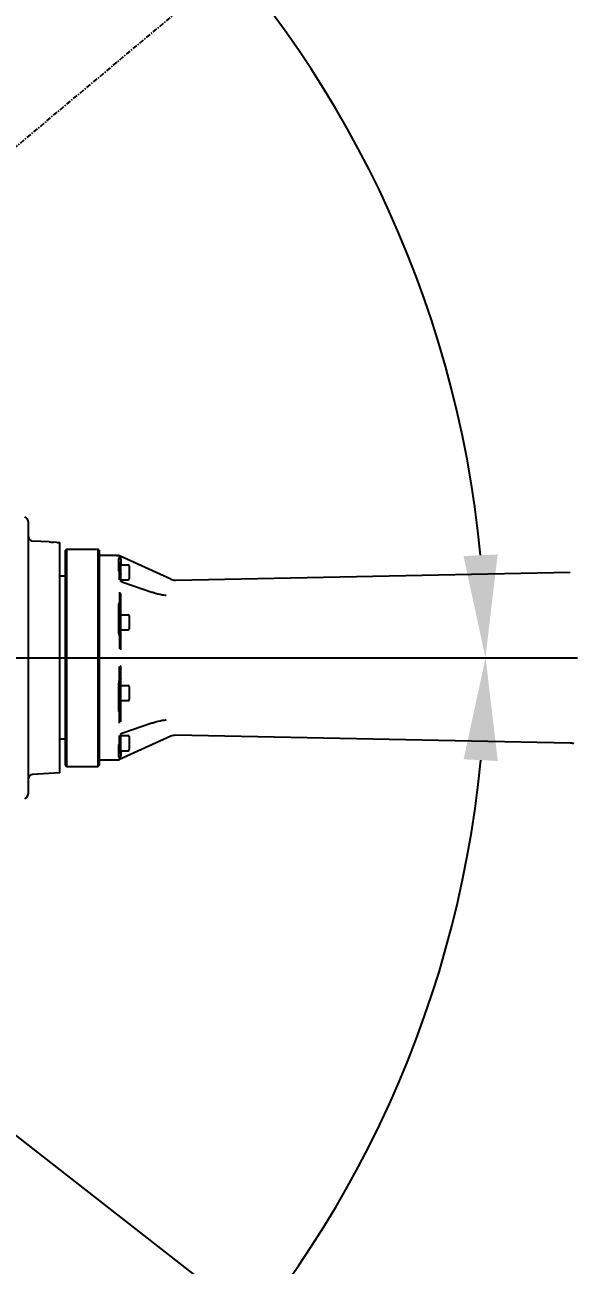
# Model space of a CAD drawing. Header units: millimetres. Extents: x 4086 to 10416, y 123 to 1549.
# Drawn here: x 9439.6 to 9482.1, y 545.8 to 642.6 of the extents above; entities that cross this region are included whole.
import ezdxf

# ---------------------------------------------------------------- set-up
doc = ezdxf.new("R2010")
doc.units = ezdxf.units.MM
doc.linetypes.add('CENTER', pattern=[0.6, 0.375, -0.075, 0.075, -0.075])
for name, color, linetype in [('中心线', 7, 'Continuous'), ('尺寸标注', 7, 'Continuous'), ('运动范围', 7, 'Continuous')]:
    doc.layers.add(name, color=color, linetype=linetype)
doc.styles.add('思源黑', font='SourceHanSansCN-Normal.ttf')
doc.dimstyles.new('STANDARD_1_6比例中六', dxfattribs={"dimtxt": 10, "dimasz": 8, "dimexe": 2, "dimexo": 1.5, "dimtad": 1, "dimdec": 1, "dimlfac": 6, "dimdsep": 46, "dimtxsty": '思源黑', "dimcen": 0.09, "dimclrd": 256, "dimclre": 256, "dimadec": 0, "dimazin": 0, "dimtp": 0.01, "dimtm": 0.01, "dimtfac": 1, "dimtdec": 1, "dimtofl": 0, "dimtmove": 0, "dimatfit": 3, "dimfxl": 1, "dimtolj": 1, "dimlwd": -1, "dimlwe": -1, "dimarcsym": 0})
doc.dimstyles.new('尺寸标注_1_6比例中六弯折', dxfattribs={"dimtxt": 10, "dimasz": 8, "dimexe": 2, "dimexo": 1.5, "dimgap": 1, "dimtad": 1, "dimtih": 1, "dimtoh": 1, "dimdec": 1, "dimlfac": 6, "dimdsep": 46, "dimtxsty": '思源黑', "dimcen": 0.09, "dimadec": 0, "dimazin": 0, "dimtp": 0.01, "dimtm": 0.01, "dimtfac": 1, "dimtdec": 1, "dimtofl": 0, "dimtmove": 0, "dimatfit": 3, "dimfxl": 1, "dimtolj": 1, "dimarcsym": 0})

# ---------------------------------------------------------------- blocks, each defined once
blk = doc.blocks.new('*D873')
at = {"layer": 'Defpoints', "color": 0}
for p in [(9391.173, 593.233), (9581.13, 444.663)]:
    blk.add_point(p, dxfattribs=at)
at = {"layer": '尺寸标注', "color": 0, "linetype": 'CENTER'}
for p, q in [((9391.083, 593.233), (9391.263, 593.233)), ((9391.173, 593.143), (9391.173, 593.323))]:
    blk.add_line(p, q, dxfattribs=at)
at = {"layer": '尺寸标注', "color": 0, "linetype": 'CENTER', "lineweight": -2}
for p in [(9587.431, 439.735), (9656.765, 423.526)]:
    blk.add_line(p, (9608.155, 423.526), dxfattribs=at)
at = {"layer": '尺寸标注', "color": 0}
blk.add_solid([(9588.253, 440.785), (9586.61, 438.684), (9581.13, 444.663)], dxfattribs=at)
at = {"layer": '尺寸标注', "color": 0, "insert": (9632.96, 429.703), "char_height": 10, "attachment_point": 5, "style": '思源黑'}
blk.add_mtext('\\A1;R1421.9', dxfattribs=at)
blk = doc.blocks.new('*D875')
at = {"layer": 'Defpoints', "color": 0}
for p in [(9437.508, 663.682), (9332.86, 603.515), (9333.455, 603.41), (9396.08, 593.233), (9396.685, 593.233)]:
    blk.add_point(p, dxfattribs=at)
at = {"layer": '尺寸标注'}
for p, q in [((9331.382, 603.775), (9306.163, 608.222)), ((9398.185, 593.233), (9477.494, 593.233))]:
    blk.add_line(p, q, dxfattribs=at)
blk.add_arc((9391.173, 593.233), 84.321, 5.43799, 164.56201, dxfattribs=at)
for points in [[(9308.593, 615.972), (9311.195, 615.385), (9308.133, 607.875)], [(9473.783, 601.16), (9476.447, 601.287), (9475.494, 593.233)]]:
    blk.add_solid(points, dxfattribs=at)
at = {"layer": '尺寸标注', "color": 0, "insert": (9399.038, 683.136), "char_height": 10, "attachment_point": 5, "rotation": 355, "style": '思源黑'}
blk.add_mtext('+170%%D', dxfattribs=at)
blk = doc.blocks.new('*D876')
at = {"layer": 'Defpoints', "color": 0}
for p in [(9396.08, 593.233), (9396.685, 593.233), (9332.86, 582.95), (9333.455, 583.055), (9357.77, 515.796)]:
    blk.add_point(p, dxfattribs=at)
at = {"layer": '尺寸标注'}
for p, q in [((9398.185, 593.233), (9477.506, 593.233)), ((9331.382, 582.69), (9306.151, 578.241))]:
    blk.add_line(p, q, dxfattribs=at)
blk.add_arc((9391.173, 593.233), 84.333, 195.43722, 354.56278, dxfattribs=at)
for points in [[(9476.459, 585.178), (9473.795, 585.305), (9475.506, 593.233)], [(9311.183, 571.078), (9308.582, 570.491), (9308.121, 578.588)]]:
    blk.add_solid(points, dxfattribs=at)
at = {"layer": '尺寸标注', "color": 0, "insert": (9398.007, 515.123), "char_height": 10, "attachment_point": 5, "rotation": 5, "style": '思源黑'}
blk.add_mtext('-170%%D', dxfattribs=at)
blk = doc.blocks.new('*D880')
at = {"layer": 'Defpoints', "color": 0}
for p in [(9420.668, 617.837), (9391.173, 593.143)]:
    blk.add_point(p, dxfattribs=at)
at = {"layer": '尺寸标注', "color": 0, "linetype": 'CENTER', "lineweight": -2}
for p in [(9426.802, 622.973), (9532.955, 677.327)]:
    blk.add_line(p, (9491.722, 677.327), dxfattribs=at)
at = {"layer": '尺寸标注', "color": 0, "linetype": 'CENTER'}
for p, q in [((9391.083, 593.143), (9391.263, 593.143)), ((9391.173, 593.053), (9391.173, 593.233))]:
    blk.add_line(p, q, dxfattribs=at)
at = {"layer": '尺寸标注', "color": 0}
blk.add_solid([(9425.946, 623.995), (9427.658, 621.95), (9420.668, 617.837)], dxfattribs=at)
at = {"layer": '尺寸标注', "color": 0, "insert": (9512.839, 683.511), "char_height": 10, "attachment_point": 5, "style": '思源黑'}
blk.add_mtext('\\A1;R230.8', dxfattribs=at)

msp = doc.modelspace()

# ---------------------------------------------------------------- linework, layer by layer
at = {"layer": '中心线', "linetype": 'CENTER', "ltscale": 20}
msp.add_line((9391.173, 593.233), (9551.36, 593.233), dxfattribs=at)
at = {"layer": '尺寸标注'}
msp.add_line((9581.13, 444.663), (9391.263, 593.233), dxfattribs=at)
at = {"layer": '运动范围', "linetype": 'Continuous'}
for p, q in [((9439.848, 582.69), (9439.848, 603.775)), ((9441.459, 602.266), (9440.17, 602.333)), ((9441.468, 602.265), (9441.459, 602.266)), ((9442.053, 602.228), (9441.799, 602.242)), ((9442.053, 602.228), (9442.307, 602.215)), ((9442.307, 584.244), (9442.307, 602.215)), ((9442.816, 601.706), (9442.731, 601.621)), ((9442.731, 584.837), (9442.731, 601.621)), ((9442.816, 601.706), (9442.816, 584.753)), ((9442.816, 601.706), (9445.275, 601.706)), ((9445.275, 584.753), (9445.275, 601.706)), ((9445.36, 601.621), (9445.275, 601.706)), ((9445.36, 601.621), (9445.36, 584.837)), ((9446.717, 601.197), (9445.36, 601.197)), ((9446.717, 601.197), (9446.717, 601.204)), ((9446.717, 601.204), (9446.813, 601.204)), ((9446.887, 600.091), (9446.887, 600.944)), ((9450.952, 599.362), (9446.953, 601.174)), ((9446.955, 601.106), (9446.957, 601.143)), ((9446.955, 600.984), (9446.955, 601.106)), ((9447.056, 600.934), (9447.056, 600.989)), ((9447.056, 600.852), (9447.056, 600.486)), ((9446.887, 600.655), (9447.022, 600.655)), ((9447.036, 599.831), (9446.995, 599.877)), ((9446.996, 599.877), (9447.012, 599.857)), ((9447.012, 599.857), (9447.029, 599.835)), ((9447.022, 600.655), (9447.022, 599.846)), ((9447.022, 600.486), (9447.616, 600.486)), ((9447.029, 599.835), (9447.031, 599.832)), ((9447.701, 600.401), (9447.701, 599.383)), ((9451.319, 599.287), (9482.106, 599.896)), ((9442.731, 599.593), (9442.307, 599.593)), ((9447.056, 599.192), (9447.056, 599.749)), ((9447.056, 599.298), (9447.616, 599.298)), ((9447.065, 599.184), (9447.058, 599.195)), ((9447.1, 599.149), (9447.065, 599.184)), ((9449.478, 598.326), (9447.198, 599.095)), ((9446.955, 597.97), (9446.955, 597.769)), ((9447.056, 596.585), (9447.056, 598.242)), ((9449.541, 598.305), (9449.478, 598.326)), ((9449.751, 598.24), (9449.541, 598.305)), ((9450.583, 598.086), (9450.583, 598.086)), ((9446.887, 595.22), (9446.887, 597.28)), ((9446.955, 597.769), (9446.955, 597.682)), ((9447.022, 596.754), (9446.887, 596.754)), ((9447.022, 596.754), (9447.022, 595.228)), ((9447.022, 596.585), (9447.616, 596.585)), ((9447.701, 596.5), (9447.701, 595.482)), ((9447.022, 595.228), (9446.887, 595.228)), ((9446.892, 595.179), (9446.887, 595.221)), ((9447.022, 595.397), (9447.616, 595.397)), ((9447.056, 593.904), (9447.056, 595.397)), ((9446.955, 594.736), (9446.955, 594.545)), ((9446.955, 594.545), (9446.955, 594.181)), ((9447.044, 594.853), (9446.957, 594.963)), ((9446.955, 591.92), (9446.955, 592.284)), ((9447.056, 591.068), (9447.056, 592.561)), ((9446.887, 589.185), (9446.887, 591.245)), ((9446.887, 591.237), (9447.022, 591.237)), ((9446.955, 591.73), (9446.955, 591.92)), ((9446.968, 591.516), (9447.044, 591.612)), ((9447.022, 591.237), (9447.022, 589.711)), ((9447.022, 591.068), (9447.616, 591.068)), ((9447.701, 590.983), (9447.701, 589.965)), ((9446.887, 589.711), (9447.022, 589.711)), ((9447.022, 589.881), (9447.616, 589.881)), ((9447.056, 588.223), (9447.056, 589.881)), ((9446.955, 588.696), (9446.955, 588.783)), ((9446.955, 588.495), (9446.955, 588.696)), ((9449.538, 588.16), (9449.761, 588.228)), ((9450.583, 588.379), (9450.583, 588.379)), ((9447.055, 587.265), (9447.061, 587.274)), ((9447.056, 587.269), (9447.055, 587.265)), ((9447.056, 586.716), (9447.056, 587.274)), ((9447.141, 587.344), (9447.198, 587.37)), ((9447.198, 587.37), (9449.478, 588.14)), ((9449.478, 588.14), (9449.538, 588.16)), ((9442.731, 586.873), (9442.307, 586.873)), ((9446.887, 585.521), (9446.887, 586.375)), ((9450.952, 587.103), (9446.953, 585.292)), ((9446.955, 586.943), (9446.957, 587.155)), ((9446.955, 586.536), (9446.955, 586.943)), ((9447.022, 586.621), (9447.022, 585.81)), ((9447.056, 587.167), (9447.616, 587.167)), ((9447.701, 587.082), (9447.701, 586.064)), ((9482.106, 586.569), (9451.319, 587.179)), ((9446.887, 585.81), (9447.022, 585.81)), ((9447.022, 585.98), (9447.616, 585.98)), ((9447.056, 585.98), (9447.056, 585.613)), ((9447.056, 585.477), (9447.056, 585.564)), ((9442.731, 584.837), (9442.816, 584.753)), ((9442.816, 584.753), (9445.275, 584.753)), ((9445.36, 584.837), (9445.275, 584.753)), ((9445.36, 585.261), (9446.813, 585.261)), ((9442.307, 584.244), (9440.17, 584.132))]:
    msp.add_line(p, q, dxfattribs=at)
for points in [[(9447.012, 599.857), (9447.017, 599.851), (9447.024, 599.843), (9447.032, 599.835)], [(9447.198, 599.095), (9447.154, 599.114), (9447.1, 599.149)], [(9450.583, 598.086), (9450.541, 598.088), (9450.409, 598.1), (9450.266, 598.12), (9450.112, 598.15), (9449.942, 598.189), (9449.751, 598.24)], [(9449.761, 588.228), (9449.96, 588.281), (9450.131, 588.32), (9450.283, 588.348), (9450.422, 588.367), (9450.551, 588.378), (9450.583, 588.379)], [(9447.061, 587.274), (9447.089, 587.307), (9447.141, 587.344)]]:
    msp.add_lwpolyline(points, dxfattribs=at)
for centre, radius, start, end in [((9391.173, 593.233), 241.156, 190, 28.46611), ((9439.339, 603.775), 0.509, 0, 63.74736), ((9440.187, 602.672), 0.339, 180, 267), ((9442.278, 611.366), 9.137, 264.91299, 266.99221), ((9442.276, 611.331), 9.102, 264.90903, 266.99616), ((9446.813, 600.865), 0.339, 65.62618, 90), ((9446.889, 600.989), 0.168, 21.9072, 28.94213), ((9446.886, 600.988), 0.17, 5.20989, 21.85705), ((9446.89, 600.989), 0.166, 0.01227, 5.21074), ((9447.424, 600.278), 0.584, 212.32086, 214.85374), ((9447.601, 600.4), 0.8, 214.83727, 216.66283), ((9445.58, 598.765), 1.8, 38.14965, 38.73242), ((9447.616, 600.401), 0.0848, 0, 90), ((9447.616, 599.383), 0.0848, 270, 0), ((9451.302, 600.134), 0.848, 245.62618, 271.13442), ((9447.333, 596.613), 0.447, 155.23542, 161.18413), ((9447.616, 596.5), 0.0848, 0, 90), ((9447.421, 595.22), 0.534, 180.01082, 184.28105), ((9447.438, 595.221), 0.551, 184.27664, 188.12591), ((9447.616, 595.482), 0.0848, 270, 0), ((9447.483, 595.231), 0.597, 206.96186, 208.89664), ((9447.428, 591.245), 0.541, 172.44412, 179.96702), ((9447.457, 591.241), 0.57, 163.49425, 172.42471), ((9447.485, 591.232), 0.6, 152.8105, 163.48188), ((9447.483, 591.234), 0.598, 151.11149, 152.83412), ((9447.616, 590.983), 0.0848, 0, 90), ((9447.333, 589.853), 0.447, 198.81587, 204.76458), ((9447.343, 589.858), 0.458, 204.78333, 214.23652), ((9447.616, 589.965), 0.0848, 270, 0), ((9447.585, 586.076), 0.78, 143.8528, 144.69074), ((9447.155, 586.425), 0.227, 136.13696, 138.71796), ((9447.159, 586.421), 0.232, 133.67039, 136.12881), ((9446.908, 586.716), 0.148, 347.40652, 359.94891), ((9447.616, 587.082), 0.0848, 0, 90), ((9451.302, 586.331), 0.848, 88.86558, 114.37382), ((9482.089, 585.721), 0.848, 69.76813, 88.86558), ((9447.616, 586.064), 0.0848, 270, 0), ((9446.813, 585.601), 0.339, 270, 294.37382), ((9440.187, 583.793), 0.339, 93, 180), ((9439.339, 582.69), 0.509, 296.25264, 0)]:
    msp.add_arc(centre, radius, start, end, dxfattribs=at)
for points, knots in [([(9446.887, 600.944), (9446.887, 600.962), (9446.918, 600.985), (9446.945, 600.985), (9446.955, 600.984)], [0, 0, 0, 0, 30320.303552, 46712.35893, 46712.35893, 46712.35893, 46712.35893]), ([(9446.955, 600.984), (9446.961, 600.984), (9446.976, 600.99), (9446.988, 600.975), (9446.993, 600.967)], [0, 0, 0, 0, 17243.396173, 46714.010463, 46714.010463, 46714.010463, 46714.010463]), ([(9446.993, 600.967), (9446.994, 600.966), (9446.996, 600.963), (9446.997, 600.959), (9446.998, 600.958)], [0, 0, 0, 0, 22060.280979, 46715.436692, 46715.436692, 46715.436692, 46715.436692]), ([(9446.917, 599.988), (9446.915, 599.992), (9446.911, 599.999), (9446.907, 600.007), (9446.906, 600.011)], [0, 0, 0, 0, 23795.571469, 46743.918584, 46743.918584, 46743.918584, 46743.918584]), ([(9446.931, 599.965), (9446.928, 599.969), (9446.924, 599.976), (9446.919, 599.984), (9446.917, 599.988)], [0, 0, 0, 0, 23780.215376, 46745.073543, 46745.073543, 46745.073543, 46745.073543]), ([(9446.955, 599.478), (9446.955, 599.517), (9446.956, 599.661), (9446.951, 599.806), (9446.959, 599.912)], [0, 0, 0, 0, 12314.820631, 46756.378037, 46756.378037, 46756.378037, 46756.378037]), ([(9446.959, 599.912), (9446.96, 599.914), (9446.96, 599.917), (9446.96, 599.921), (9446.96, 599.923)], [0, 0, 0, 0, 23236.198487, 46748.224128, 46748.224128, 46748.224128, 46748.224128]), ([(9446.96, 599.923), (9446.964, 599.918), (9446.972, 599.907), (9446.98, 599.897), (9446.985, 599.891)], [0, 0, 0, 0, 22452.491416, 46748.784981, 46748.784981, 46748.784981, 46748.784981]), ([(9447.03, 599.829), (9447.034, 599.823), (9447.041, 599.811), (9447.046, 599.798), (9447.049, 599.791)], [0, 0, 0, 0, 23654.722311, 46754.093377, 46754.093377, 46754.093377, 46754.093377]), ([(9447.049, 599.791), (9447.051, 599.784), (9447.055, 599.77), (9447.056, 599.756), (9447.056, 599.749)], [0, 0, 0, 0, 23458.614999, 46755.825252, 46755.825252, 46755.825252, 46755.825252]), ([(9446.96, 597.505), (9446.97, 597.517), (9446.985, 597.546), (9447.007, 597.533), (9447.011, 597.529)], [0, 0, 0, 0, 34699.467044, 46826.471337, 46826.471337, 46826.471337, 46826.471337]), ([(9446.96, 594.943), (9446.972, 594.921), (9446.991, 594.882), (9447.031, 594.865), (9447.044, 594.853)], [0, 0, 0, 0, 27427.842003, 46912.228088, 46912.228088, 46912.228088, 46912.228088]), ([(9447.044, 594.853), (9447.048, 594.85), (9447.054, 594.842), (9447.056, 594.833), (9447.056, 594.828)], [0, 0, 0, 0, 25486.57827, 46915.936423, 46915.936423, 46915.936423, 46915.936423]), ([(9447.059, 593.884), (9447.058, 593.887), (9447.057, 593.894), (9447.056, 593.9), (9447.056, 593.904)], [0, 0, 0, 0, 23957.960101, 46946.963107, 46946.963107, 46946.963107, 46946.963107]), ([(9447.076, 593.844), (9447.072, 593.85), (9447.065, 593.863), (9447.06, 593.877), (9447.059, 593.884)], [0, 0, 0, 0, 22920.490215, 46948.164726, 46948.164726, 46948.164726, 46948.164726]), ([(9447.044, 591.612), (9447.038, 591.608), (9447, 591.591), (9446.976, 591.552), (9446.96, 591.522)], [0, 0, 0, 0, 8123.149283, 47020.120983, 47020.120983, 47020.120983, 47020.120983]), ([(9447.056, 591.637), (9447.056, 591.632), (9447.054, 591.623), (9447.048, 591.615), (9447.044, 591.612)], [0, 0, 0, 0, 22127.811913, 47020.498143, 47020.498143, 47020.498143, 47020.498143]), ([(9446.96, 588.961), (9446.956, 588.965), (9446.95, 588.973), (9446.944, 588.982), (9446.941, 588.987)], [0, 0, 0, 0, 23361.04638, 47103.470217, 47103.470217, 47103.470217, 47103.470217]), ([(9446.96, 588.961), (9446.974, 588.943), (9447.019, 588.916), (9447.056, 588.956), (9447.056, 588.973)], [0, 0, 0, 0, 26823.146097, 47106.150487, 47106.150487, 47106.150487, 47106.150487]), ([(9446.887, 586.375), (9446.887, 586.386), (9446.894, 586.442), (9446.923, 586.491), (9446.949, 586.527)], [0, 0, 0, 0, 10068.465528, 47184.685259, 47184.685259, 47184.685259, 47184.685259]), ([(9446.955, 586.536), (9446.96, 586.542), (9446.969, 586.555), (9446.979, 586.568), (9446.984, 586.574)], [0, 0, 0, 0, 22306.500131, 47182.81453, 47182.81453, 47182.81453, 47182.81453]), ([(9447.043, 586.655), (9447.045, 586.66), (9447.049, 586.669), (9447.052, 586.679), (9447.053, 586.684)], [0, 0, 0, 0, 23776.072197, 47181.664884, 47181.664884, 47181.664884, 47181.664884]), ([(9446.941, 585.481), (9446.933, 585.481), (9446.91, 585.484), (9446.887, 585.506), (9446.887, 585.521)], [0, 0, 0, 0, 15800.674472, 47215.531218, 47215.531218, 47215.531218, 47215.531218]), ([(9446.96, 585.481), (9446.957, 585.481), (9446.95, 585.48), (9446.944, 585.481), (9446.941, 585.481)], [0, 0, 0, 0, 24422.113899, 47217.195165, 47217.195165, 47217.195165, 47217.195165]), ([(9446.957, 585.323), (9446.95, 585.341), (9446.959, 585.394), (9446.954, 585.445), (9446.959, 585.476)], [0, 0, 0, 0, 18270.406268, 47220.042802, 47220.042802, 47220.042802, 47220.042802]), ([(9446.959, 585.476), (9446.96, 585.477), (9446.96, 585.479), (9446.96, 585.48), (9446.96, 585.481)], [0, 0, 0, 0, 24104.432331, 47217.663823, 47217.663823, 47217.663823, 47217.663823]), ([(9446.96, 585.481), (9446.967, 585.482), (9446.983, 585.484), (9446.997, 585.493), (9447.004, 585.499)], [0, 0, 0, 0, 20207.569002, 47217.986073, 47217.986073, 47217.986073, 47217.986073])]:
    msp.add_open_spline(points, degree=3, knots=knots, dxfattribs=at)
for points in [[(9447.014, 600.958), (9447.039, 600.93), (9447.056, 600.89), (9447.056, 600.852)], [(9446.906, 600.011), (9446.894, 600.036), (9446.887, 600.063), (9446.887, 600.091)], [(9446.957, 599.31), (9446.957, 599.366), (9446.955, 599.422), (9446.955, 599.478)], [(9446.956, 598.341), (9446.954, 598.218), (9446.955, 598.094), (9446.955, 597.97)], [(9446.887, 597.28), (9446.887, 597.359), (9446.91, 597.444), (9446.96, 597.505)], [(9447.056, 596.966), (9447.002, 596.921), (9446.957, 596.863), (9446.927, 596.8)], [(9446.955, 597.682), (9446.955, 597.623), (9446.96, 597.564), (9446.96, 597.505)], [(9447.014, 597.536), (9447.031, 597.525), (9447.056, 597.512), (9447.056, 597.492)], [(9446.95, 594.961), (9446.921, 595.018), (9446.901, 595.08), (9446.892, 595.143)], [(9446.96, 594.943), (9446.96, 594.874), (9446.955, 594.805), (9446.955, 594.736)], [(9446.955, 594.181), (9446.955, 594.112), (9446.955, 594.042), (9446.956, 593.973)], [(9446.956, 593.973), (9446.956, 593.954), (9446.956, 593.935), (9446.956, 593.916)], [(9446.955, 592.284), (9446.955, 592.354), (9446.955, 592.423), (9446.956, 592.493)], [(9446.956, 592.493), (9446.956, 592.512), (9446.957, 592.53), (9446.957, 592.548)], [(9447.056, 592.561), (9447.056, 592.583), (9447.063, 592.605), (9447.076, 592.622)], [(9446.96, 591.522), (9446.96, 591.592), (9446.955, 591.661), (9446.955, 591.73)], [(9446.941, 588.987), (9446.904, 589.045), (9446.887, 589.117), (9446.887, 589.185)], [(9446.965, 589.6), (9446.99, 589.562), (9447.021, 589.528), (9447.056, 589.499)], [(9446.957, 588.123), (9446.952, 588.247), (9446.955, 588.371), (9446.955, 588.495)], [(9446.955, 588.783), (9446.955, 588.842), (9446.96, 588.901), (9446.96, 588.961)], [(9447.014, 586.611), (9447.027, 586.623), (9447.036, 586.639), (9447.043, 586.655)], [(9447.004, 585.499), (9447.036, 585.526), (9447.056, 585.571), (9447.056, 585.613)]]:
    msp.add_open_spline(points, degree=3, dxfattribs=at)

# ---------------------------------------------------------------- dimensions: what is measured, and where the dimension line sits
at = {"layer": '尺寸标注', "linetype": 'Continuous'}
dim = msp.add_angular_dim_2l(base=(9437.508, 663.682), line1=((9396.08, 593.233), (9396.685, 593.233)), line2=((9333.455, 603.41), (9332.86, 603.515)), text='+170%%D', dimstyle='STANDARD_1_6比例中六', dxfattribs=at)
dim.commit()
dim.dimension.update_dxf_attribs({"geometry": '*D875', "text_midpoint": (9399.038, 683.136)})
at = {"layer": '尺寸标注', "linetype": 'CENTER'}
dim = msp.add_radius_dim(center=(9391.173, 593.143), mpoint=(9420.668, 617.837), dimstyle='尺寸标注_1_6比例中六弯折', override={"dimtxsty": '思源黑'}, dxfattribs=at)
dim.commit()
dim.dimension.update_dxf_attribs({"geometry": '*D880', "text_midpoint": (9512.839, 677.327), "dimtype": 164})
at = {"layer": '尺寸标注', "linetype": 'Continuous'}
dim = msp.add_angular_dim_2l(base=(9357.77, 515.796), line1=((9333.455, 583.055), (9332.86, 582.95)), line2=((9396.08, 593.233), (9396.685, 593.233)), text='-170%%D', dimstyle='STANDARD_1_6比例中六', override={"dimtmove": 2}, dxfattribs=at)
dim.commit()
dim.dimension.update_dxf_attribs({"geometry": '*D876', "text_midpoint": (9398.007, 515.123)})
at = {"layer": '尺寸标注', "linetype": 'CENTER'}
dim = msp.add_radius_dim(center=(9391.173, 593.233), mpoint=(9581.13, 444.663), text='R1421.9', dimstyle='尺寸标注_1_6比例中六弯折', dxfattribs=at)
dim.commit()
dim.dimension.update_dxf_attribs({"geometry": '*D873', "text_midpoint": (9632.96, 423.526), "dimtype": 164})

doc.saveas('drawing.dxf')
